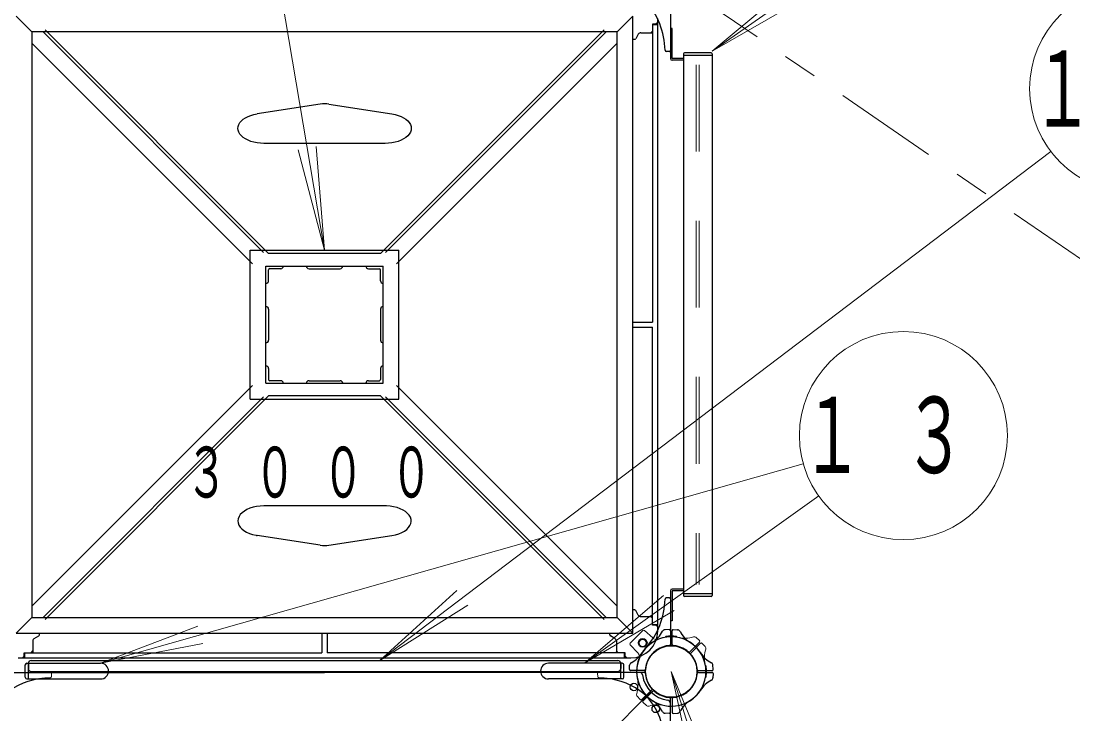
# Model space of a CAD drawing. Units: millimetres on the paper. Extents: x -385 to 0, y -594 to 267.
# Drawn here: x -236.21 to -205.87, y 182.77 to 202.75 of the extents above; entities that cross this region are included whole.
import ezdxf

# ---------------------------------------------------------------- set-up
doc = ezdxf.new("R2010")
doc.units = ezdxf.units.MM
for name, pattern in [('USER1', [4.5, 2.5, -2]), ('USER2', [6, 3, -1, 1, -1]), ('USER3', [8, 3, -1, 1, -1, 1, -1])]:
    doc.linetypes.add(name, pattern=pattern)
doc.layers.add('LY_1', color=7, linetype='Continuous', lineweight=25)
doc.styles.add('ＭＳ ゴシック', font='')
doc.styles.get('ＭＳ ゴシック').set_extended_font_data('MS Gothic')

msp = doc.modelspace()

# ---------------------------------------------------------------- linework, layer by layer
at = {"layer": 'LY_1', "lineweight": 13}
for p, q in [((-229.948, 210.817), (-227.454, 196.143)), ((-206.888, 208.459), (-216.271, 201.883)), ((-216.271, 201.883), (-213.974, 203.812)), ((-216.271, 201.883), (-213.674, 203.384)), ((-227.454, 196.143), (-228.213, 199.045)), ((-227.454, 196.143), (-227.697, 199.133)), ((-206.509, 198.991), (-225.859, 184.315)), ((-213.647, 189.985), (-233.913, 184.238)), ((-213.202, 189.06), (-219.954, 184.238)), ((-225.859, 184.315), (-223.636, 186.33)), ((-219.954, 184.238), (-217.674, 186.188)), ((-225.859, 184.315), (-223.32, 185.913)), ((-219.954, 184.238), (-217.37, 185.762)), ((-233.913, 184.238), (-231.109, 185.305)), ((-218.273, 185.185), (-218.64, 184.818)), ((-218.226, 185.185), (-217.99, 184.965)), ((-233.913, 184.238), (-230.966, 184.802)), ((-216.92, 184.569), (-216.642, 184.847)), ((-216.884, 184.534), (-216.607, 184.812)), ((-216.643, 184.895), (-216.732, 184.978)), ((-216.559, 184.811), (-216.476, 184.722)), ((-218.641, 184.771), (-218.42, 184.535)), ((-217.454, 183.999), (-216.813, 181.068)), ((-217.454, 183.999), (-216.314, 181.224)), ((-210.087, 160.401), (-217.454, 183.999)), ((-218.35, 183.188), (-218.44, 183.284)), ((-218.025, 183.465), (-218.302, 183.187)), ((-217.989, 183.429), (-218.267, 183.152)), ((-218.266, 183.104), (-218.17, 183.014))]:
    msp.add_line(p, q, dxfattribs=at)
at = {"layer": 'LY_1', "linetype": 'USER2', "lineweight": 13}
msp.add_line((-217.454, 204), (-42.073, 83.581), dxfattribs=at)
at = {"layer": 'LY_1'}
for p, q in [((-217.479, 203.218), (-217.479, 201.675)), ((-235.894, 202.439), (-236.348, 202.893)), ((-219.014, 202.439), (-218.561, 202.893)), ((-218.561, 185.106), (-218.561, 202.893)), ((-217.846, 202.716), (-217.896, 202.666)), ((-217.846, 185.166), (-217.846, 202.832)), ((-219.014, 202.439), (-235.894, 202.439)), ((-235.894, 202.439), (-235.894, 185.559)), ((-229.211, 196.076), (-235.574, 202.439)), ((-229.068, 196.051), (-235.515, 202.498)), ((-225.841, 196.051), (-219.394, 202.498)), ((-225.698, 196.076), (-219.335, 202.439)), ((-219.014, 185.559), (-219.014, 202.439)), ((-218.332, 202.416), (-217.996, 202.416)), ((-217.996, 202.466), (-218.046, 202.416)), ((-217.979, 202.666), (-217.996, 202.649)), ((-217.846, 202.666), (-217.996, 202.666)), ((-217.996, 202.666), (-217.996, 194.074)), ((-217.846, 202.649), (-217.996, 202.649)), ((-217.846, 202.649), (-217.863, 202.666)), ((-217.426, 202.541), (-217.479, 202.541)), ((-217.426, 201.678), (-217.426, 202.541)), ((-229.531, 195.756), (-235.894, 202.119)), ((-225.378, 195.756), (-219.014, 202.119)), ((-218.509, 202.226), (-218.561, 202.226)), ((-218.405, 202.374), (-218.481, 202.243)), ((-217.515, 201.876), (-217.602, 201.88)), ((-217.104, 201.808), (-217.104, 186.191)), ((-216.304, 201.841), (-217.071, 201.841)), ((-216.271, 201.808), (-216.271, 186.191)), ((-217.104, 201.625), (-217.429, 201.625)), ((-217.104, 201.678), (-217.426, 201.678)), ((-216.271, 201.758), (-217.104, 201.758)), ((-227.582, 200.358), (-229.398, 200.078)), ((-227.327, 200.358), (-225.511, 200.078)), ((-225.704, 199.227), (-229.204, 199.227)), ((-229.598, 196.143), (-225.311, 196.143)), ((-229.598, 191.856), (-229.598, 196.143)), ((-225.841, 196.051), (-229.068, 196.051)), ((-225.311, 191.856), (-225.311, 196.143)), ((-229.144, 195.689), (-225.764, 195.689)), ((-229.144, 192.309), (-229.144, 195.689)), ((-229.069, 195.264), (-229.069, 195.581)), ((-228.719, 195.614), (-229.036, 195.614)), ((-227.903, 195.614), (-227.006, 195.614)), ((-226.189, 195.614), (-225.873, 195.614)), ((-225.839, 195.264), (-225.839, 195.581)), ((-225.764, 192.309), (-225.764, 195.689)), ((-229.069, 194.448), (-229.069, 193.551)), ((-225.839, 194.448), (-225.839, 193.551)), ((-218.561, 194.074), (-217.996, 194.074)), ((-218.561, 193.924), (-217.996, 193.924)), ((-217.996, 185.333), (-217.996, 193.924)), ((-229.069, 192.734), (-229.069, 192.418)), ((-225.839, 192.734), (-225.839, 192.418)), ((-228.719, 192.384), (-229.036, 192.384)), ((-227.903, 192.384), (-227.006, 192.384)), ((-226.189, 192.384), (-225.873, 192.384)), ((-229.531, 192.243), (-235.894, 185.88)), ((-229.144, 192.309), (-225.764, 192.309)), ((-225.378, 192.243), (-219.014, 185.88)), ((-229.211, 191.922), (-235.574, 185.559)), ((-229.068, 191.947), (-235.515, 185.5)), ((-229.598, 191.856), (-225.311, 191.856)), ((-225.841, 191.947), (-229.068, 191.947)), ((-225.841, 191.947), (-219.394, 185.5)), ((-225.698, 191.922), (-219.335, 185.559)), ((-225.704, 188.772), (-229.204, 188.772)), ((-227.582, 187.64), (-229.398, 187.92)), ((-227.327, 187.64), (-225.511, 187.92)), ((-217.479, 186.325), (-217.479, 184.78)), ((-217.104, 186.375), (-217.429, 186.375)), ((-217.426, 186.321), (-217.426, 185.458)), ((-217.104, 186.321), (-217.426, 186.321)), ((-217.515, 186.124), (-217.602, 186.119)), ((-216.271, 186.241), (-217.104, 186.241)), ((-216.304, 186.158), (-217.071, 186.158)), ((-218.509, 185.773), (-218.561, 185.773)), ((-218.405, 185.624), (-218.481, 185.756)), ((-235.894, 185.559), (-236.348, 185.106)), ((-235.894, 185.559), (-219.014, 185.559)), ((-219.014, 185.559), (-218.561, 185.106)), ((-218.332, 185.583), (-217.996, 185.583)), ((-217.996, 185.533), (-218.046, 185.583)), ((-217.426, 185.458), (-217.479, 185.458)), ((-236.348, 185.106), (-218.561, 185.106)), ((-235.681, 185.054), (-235.681, 185.106)), ((-227.529, 185.106), (-227.529, 184.541)), ((-227.379, 185.106), (-227.379, 184.541)), ((-219.228, 185.054), (-219.228, 185.106)), ((-217.846, 185.349), (-217.996, 185.349)), ((-217.979, 185.333), (-217.996, 185.349)), ((-217.846, 185.333), (-217.996, 185.333)), ((-217.846, 185.283), (-217.896, 185.333)), ((-217.846, 185.349), (-217.863, 185.333)), ((-217.514, 185.206), (-217.635, 185.202)), ((-217.429, 184.78), (-217.429, 185.173)), ((-217.395, 185.207), (-217.274, 185.203)), ((-217.395, 185.206), (-217.264, 185.202)), ((-235.871, 184.877), (-235.871, 184.541)), ((-235.829, 184.949), (-235.698, 185.025)), ((-219.079, 184.949), (-219.211, 185.025)), ((-219.038, 184.877), (-219.038, 184.541)), ((-217.621, 184.985), (-217.621, 184.988)), ((-217.288, 184.985), (-217.288, 184.988)), ((-236.121, 184.524), (-236.104, 184.541)), ((-236.121, 184.391), (-236.121, 184.541)), ((-236.121, 184.541), (-227.529, 184.541)), ((-236.104, 184.391), (-236.104, 184.541)), ((-235.921, 184.541), (-235.871, 184.591)), ((-218.788, 184.541), (-227.379, 184.541)), ((-218.988, 184.541), (-219.038, 184.591)), ((-218.788, 184.524), (-218.804, 184.541)), ((-218.804, 184.391), (-218.804, 184.541)), ((-218.788, 184.391), (-218.788, 184.541)), ((-236.288, 184.391), (-218.621, 184.391)), ((-236.171, 184.391), (-236.121, 184.441)), ((-236.104, 184.391), (-236.121, 184.408)), ((-236.088, 183.835), (-236.088, 184.188)), ((-236.038, 184.238), (-235.996, 184.238)), ((-235.997, 184.232), (-235.997, 184.082)), ((-235.996, 183.785), (-235.996, 184.238)), ((-235.996, 184.238), (-233.913, 184.238)), ((-235.913, 184.315), (-218.997, 184.315)), ((-218.913, 184.238), (-220.996, 184.238)), ((-218.871, 184.238), (-218.913, 184.238)), ((-218.913, 183.785), (-218.913, 184.238)), ((-218.913, 184.232), (-218.913, 184.082)), ((-218.821, 183.835), (-218.821, 184.188)), ((-218.804, 184.391), (-218.788, 184.408)), ((-218.738, 184.391), (-218.788, 184.441)), ((-218.662, 184.058), (-218.657, 184.18)), ((-216.247, 184.058), (-216.252, 184.189)), ((-236.673, 183.974), (-227.454, 183.974)), ((-235.913, 183.999), (-218.997, 183.999)), ((-218.236, 183.974), (-227.454, 183.974)), ((-218.236, 184.024), (-218.628, 184.024)), ((-216.673, 184.024), (-216.281, 184.024)), ((-216.673, 183.974), (-216.281, 183.974)), ((-216.468, 184.166), (-216.466, 184.166)), ((-216.468, 184.166), (-216.466, 184.166)), ((-216.247, 183.939), (-216.252, 183.818)), ((-236.038, 183.785), (-235.996, 183.785)), ((-235.996, 183.785), (-233.913, 183.785)), ((-218.913, 183.785), (-220.996, 183.785)), ((-218.871, 183.785), (-218.913, 183.785)), ((-216.468, 183.833), (-216.466, 183.833)), ((-216.468, 183.833), (-216.466, 183.833)), ((-217.479, 173.999), (-217.479, 183.218)), ((-217.429, 183.218), (-217.429, 182.825)), ((-217.514, 182.792), (-217.635, 182.797)), ((-217.395, 182.792), (-217.264, 182.797)), ((-217.395, 182.792), (-217.274, 182.796))]:
    msp.add_line(p, q, dxfattribs=at)
at = {"layer": 'LY_1', "linetype": 'USER1', "lineweight": 13}
for p, q in [((-216.738, 201.491), (-216.738, 186.508)), ((-216.654, 201.491), (-216.654, 186.508)), ((-236.088, 183.974), (-235.364, 183.974)), ((-235.33, 183.939), (-235.335, 183.852)), ((-219.579, 183.939), (-219.574, 183.852)), ((-218.821, 183.974), (-219.545, 183.974))]:
    msp.add_line(p, q, dxfattribs=at)
at = {"layer": 'LY_1', "linetype": 'USER3', "lineweight": 13}
msp.add_line((-236.865, 164.588), (-218.044, 183.41), dxfattribs=at)
at = {"layer": 'LY_1'}
for points in [[(-229.204, 199.227), (-229.302, 199.231), (-229.399, 199.242), (-229.492, 199.26), (-229.58, 199.285), (-229.661, 199.316), (-229.735, 199.354), (-229.8, 199.396), (-229.854, 199.443), (-229.897, 199.494), (-229.929, 199.548), (-229.948, 199.603), (-229.954, 199.66), (-229.948, 199.717), (-229.929, 199.772), (-229.897, 199.826), (-229.854, 199.877), (-229.799, 199.924), (-229.735, 199.966), (-229.661, 200.004), (-229.579, 200.035), (-229.491, 200.06), (-229.398, 200.078)], [(-225.511, 200.078), (-225.418, 200.06), (-225.33, 200.035), (-225.248, 200.004), (-225.174, 199.966), (-225.11, 199.924), (-225.055, 199.877), (-225.012, 199.826), (-224.98, 199.772), (-224.961, 199.717), (-224.954, 199.66), (-224.961, 199.603), (-224.98, 199.548), (-225.012, 199.494), (-225.055, 199.443), (-225.109, 199.396), (-225.174, 199.354), (-225.248, 199.316), (-225.329, 199.285), (-225.417, 199.26), (-225.51, 199.242), (-225.607, 199.231), (-225.704, 199.227)], [(-229.204, 188.772), (-229.31, 188.767), (-229.414, 188.754), (-229.514, 188.733), (-229.607, 188.704), (-229.693, 188.667), (-229.768, 188.624), (-229.833, 188.575), (-229.884, 188.522), (-229.922, 188.465), (-229.946, 188.405), (-229.954, 188.344), (-229.948, 188.282), (-229.927, 188.222), (-229.891, 188.165), (-229.842, 188.11), (-229.779, 188.061), (-229.705, 188.016), (-229.621, 187.979), (-229.529, 187.948), (-229.43, 187.926), (-229.414, 187.923), (-229.398, 187.92)], [(-225.511, 187.92), (-225.41, 187.94), (-225.316, 187.968), (-225.229, 188.004), (-225.152, 188.046), (-225.086, 188.094), (-225.032, 188.147), (-224.992, 188.204), (-224.966, 188.263), (-224.955, 188.324), (-224.959, 188.385), (-224.978, 188.446), (-225.011, 188.504), (-225.059, 188.559), (-225.119, 188.609), (-225.191, 188.654), (-225.274, 188.693), (-225.365, 188.725), (-225.463, 188.749), (-225.565, 188.764), (-225.671, 188.771), (-225.688, 188.772), (-225.704, 188.772)]]:
    msp.add_lwpolyline(points, dxfattribs=at)
at = {"layer": 'LY_1', "lineweight": 13}
for centre, radius in [((-204.119, 200.804), 3), ((-210.76, 190.803), 3), ((-218.279, 184.824), 0.1)]:
    msp.add_circle(centre, radius, dxfattribs=at)
at = {"layer": 'LY_1'}
for centre, radius in [((-218.279, 184.824), 0.125), ((-217.454, 183.999), 0.743), ((-217.454, 183.999), 0.743), ((-218.532, 183.552), 0.108), ((-217.901, 182.921), 0.108)]:
    msp.add_circle(centre, radius, dxfattribs=at)
for centre, radius, start, end in [((-219.8, 201.872), 2.167, 1.0841, 42.2172), ((-218.332, 202.333), 0.0833, 90, 150), ((-218.509, 202.259), 0.0333, 270, 330), ((-217.6, 201.913), 0.0333, 181.0841, 267), ((-217.513, 201.909), 0.0333, 267, 0), ((-217.071, 201.808), 0.0333, 90, 180), ((-216.304, 201.808), 0.0333, 0, 90), ((-217.429, 201.675), 0.05, 180, 270), ((-227.454, 199.535), 0.833, 81.2291, 98.7709), ((-229.036, 195.581), 0.0333, 90, 180), ((-228.719, 195.689), 0.075, 270, 0), ((-227.903, 195.689), 0.075, 180, 270), ((-227.006, 195.689), 0.075, 270, 0), ((-226.189, 195.689), 0.075, 180, 270), ((-225.873, 195.581), 0.0333, 0, 90), ((-229.144, 195.264), 0.075, 270, 0), ((-225.764, 195.264), 0.075, 180, 270), ((-229.144, 194.448), 0.075, 0, 90), ((-225.764, 194.448), 0.075, 90, 180), ((-229.144, 193.551), 0.075, 270, 0), ((-225.764, 193.551), 0.075, 180, 270), ((-229.144, 192.734), 0.075, 0, 90), ((-225.764, 192.734), 0.075, 90, 180), ((-229.036, 192.418), 0.0333, 180, 270), ((-228.719, 192.309), 0.075, 0, 90), ((-227.903, 192.309), 0.075, 90, 180), ((-227.006, 192.309), 0.075, 0, 90), ((-226.189, 192.309), 0.075, 90, 180), ((-225.873, 192.418), 0.0333, 270, 0), ((-227.454, 188.464), 0.833, 261.2291, 278.7709), ((-217.429, 186.325), 0.05, 90, 180), ((-219.8, 186.127), 2.167, 317.7828, 358.9158), ((-217.6, 186.086), 0.0333, 93, 178.9159), ((-217.513, 186.09), 0.0333, 0, 93), ((-217.071, 186.191), 0.0333, 180, 270), ((-216.304, 186.191), 0.0333, 270, 0), ((-218.509, 185.739), 0.0333, 30, 90), ((-218.332, 185.666), 0.0833, 210, 270), ((-218.621, 185.166), 0.775, 270, 0), ((-218.446, 185.542), 0.833, 302.7272, 332.5412), ((-217.632, 185.119), 0.0833, 92, 152.5412), ((-217.513, 185.173), 0.0333, 0, 92), ((-217.396, 185.173), 0.0333, 88, 180), ((-217.396, 185.173), 0.0333, 88, 180), ((-217.277, 185.119), 0.0833, 27.4588, 88), ((-217.277, 185.119), 0.0833, 27.4588, 88), ((-216.463, 185.542), 0.833, 207.4588, 237.2728), ((-216.463, 185.542), 0.833, 207.4588, 237.2728), ((-235.788, 184.877), 0.0833, 120, 180), ((-235.714, 185.054), 0.0333, 300, 0), ((-219.194, 185.054), 0.0333, 180, 240), ((-219.121, 184.877), 0.0833, 0, 60), ((-217.454, 183.999), 1, 122.7272, 180), ((-217.454, 183.999), 1, 90, 147.2728), ((-217.604, 184.988), 0.0167, 98.6269, 180), ((-217.454, 183.999), 1.017, 90, 98.6269), ((-217.513, 184.781), 0.0333, 274.2707, 0), ((-217.513, 184.78), 0.0333, 274.2707, 0), ((-217.454, 183.999), 1.017, 81.3731, 90), ((-217.454, 183.999), 1, 32.7272, 90), ((-217.396, 184.781), 0.0333, 180, 265.7293), ((-217.396, 184.78), 0.0333, 180, 265.7293), ((-217.304, 184.988), 0.0167, 0, 81.3731), ((-217.454, 184), 1, 0, 57.2728), ((-217.454, 183.999), 1, 0, 57.2728), ((-218.997, 184.99), 0.833, 297.4588, 327.2728), ((-217.454, 184), 1, 137.7828, 180), ((-217.454, 184), 0.75, 94.2707, 180), ((-217.454, 183.999), 0.75, 94.2707, 180), ((-217.454, 183.999), 0.75, 90, 175.7293), ((-217.454, 183.999), 0.75, 4.2707, 90), ((-217.454, 184), 0.75, 0, 85.7293), ((-217.454, 183.999), 0.75, 0, 85.7293), ((-215.912, 184.99), 0.833, 212.7272, 242.5412), ((-236.038, 184.188), 0.05, 90, 180), ((-235.913, 184.232), 0.0833, 90, 180), ((-233.913, 184.011), 0.227, 270, 90), ((-220.996, 184.011), 0.227, 90, 270), ((-218.997, 184.232), 0.0833, 0, 90), ((-218.871, 184.188), 0.05, 0, 90), ((-218.574, 184.177), 0.0833, 117.4588, 178), ((-216.335, 184.177), 0.0833, 2, 62.5412), ((-235.913, 184.082), 0.0833, 180, 270), ((-218.997, 184.082), 0.0833, 270, 0), ((-218.628, 184.057), 0.0333, 178, 270), ((-217.454, 184), 1, 180, 237.2728), ((-217.454, 183.999), 1, 180, 222.2172), ((-218.365, 183.891), 0.0833, 6.7872, 90), ((-217.454, 183.999), 0.833, 186.7872, 263.2128), ((-218.236, 184.057), 0.0333, 270, 355.7293), ((-218.236, 183.941), 0.0333, 4.2707, 90), ((-217.454, 184), 0.75, 180, 265.7293), ((-217.454, 183.999), 0.75, 180, 265.7293), ((-217.454, 183.999), 0.75, 184.2707, 270), ((-217.454, 183.999), 0.75, 270, 355.7293), ((-217.454, 184), 0.75, 274.2707, 0), ((-217.454, 183.999), 0.75, 274.2707, 0), ((-217.454, 184), 1, 302.7272, 0), ((-217.454, 183.999), 1, 302.7272, 0), ((-216.673, 184.057), 0.0333, 184.2707, 270), ((-216.673, 183.941), 0.0333, 90, 175.7293), ((-216.466, 184.15), 0.0167, 8.6269, 90), ((-216.466, 184.149), 0.0167, 8.6269, 90), ((-217.454, 184), 1.017, 0, 8.6269), ((-217.454, 183.999), 1.017, 0, 8.6269), ((-217.454, 184), 1.017, 351.3731, 0), ((-217.454, 183.999), 1.017, 351.3731, 0), ((-216.281, 184.057), 0.0333, 270, 2), ((-216.281, 183.941), 0.0333, 358, 90), ((-235.327, 181.654), 2.167, 100.3996, 132.2172), ((-236.038, 183.835), 0.05, 180, 270), ((-219.582, 181.654), 2.167, 47.7828, 79.6004), ((-218.871, 183.835), 0.05, 270, 0), ((-215.912, 183.008), 0.833, 117.4588, 147.2728), ((-216.466, 183.85), 0.0167, 270, 351.3731), ((-216.466, 183.849), 0.0167, 270, 351.3731), ((-216.335, 183.821), 0.0833, 297.4588, 358), ((-219.8, 181.871), 2.167, 1.0841, 42.2172), ((-217.454, 183.999), 1, 270, 327.2728), ((-217.454, 183.999), 1, 227.7828, 270), ((-218.446, 182.457), 0.833, 27.4588, 57.2728), ((-217.563, 183.089), 0.0833, 0, 83.2128), ((-217.513, 183.218), 0.0333, 0, 85.7293), ((-217.513, 183.218), 0.0333, 0, 85.7293), ((-217.396, 183.218), 0.0333, 94.2707, 180), ((-217.396, 183.218), 0.0333, 94.2707, 180), ((-216.463, 182.457), 0.833, 122.7272, 152.5412), ((-216.463, 182.457), 0.833, 122.7272, 152.5412), ((-217.632, 182.88), 0.0833, 207.4588, 268), ((-217.513, 182.826), 0.0333, 268, 0), ((-217.396, 182.826), 0.0333, 180, 272), ((-217.396, 182.825), 0.0333, 180, 272), ((-217.277, 182.88), 0.0833, 272, 332.5412), ((-217.277, 182.88), 0.0833, 272, 332.5412)]:
    msp.add_arc(centre, radius, start, end, dxfattribs=at)
at = {"layer": 'LY_1', "lineweight": 13}
for centre, radius, start, end in [((-218.249, 185.161), 0.0333, 47, 135), ((-218.616, 184.794), 0.0333, 135, 223), ((-217.877, 185.087), 0.167, 227, 291.2094), ((-217.454, 183.999), 1, 77.7272, 111.8676), ((-217.065, 185.791), 0.833, 257.7272, 287.5412), ((-216.789, 184.917), 0.0833, 47, 107.5412), ((-216.666, 184.871), 0.0333, 315, 47), ((-216.583, 184.788), 0.0333, 43, 135), ((-218.542, 184.421), 0.167, 338.7906, 43), ((-217.454, 183.999), 0.75, 135, 220.7293), ((-217.454, 183.999), 0.75, 49.2707, 135), ((-216.943, 184.593), 0.0333, 229.2707, 315), ((-217.454, 183.999), 0.75, 315, 40.7293), ((-216.861, 184.51), 0.0333, 135, 220.7293), ((-215.663, 184.389), 0.833, 162.4588, 192.2728), ((-216.537, 184.665), 0.0833, 342.4588, 43), ((-217.454, 183.999), 1, 158.1324, 192.2728), ((-217.454, 183.999), 1, 315, 12.2728), ((-219.246, 183.61), 0.833, 342.4588, 12.2728), ((-218.372, 183.333), 0.0833, 162.4588, 223), ((-218.048, 183.488), 0.0333, 315, 40.7293), ((-217.966, 183.406), 0.0333, 49.2707, 135), ((-217.454, 183.999), 0.75, 229.2707, 315), ((-217.454, 183.999), 1, 257.7272, 315), ((-218.326, 183.211), 0.0333, 223, 315), ((-218.243, 183.128), 0.0333, 135, 227), ((-218.12, 183.082), 0.0833, 227, 287.5412), ((-217.844, 182.208), 0.833, 77.7272, 107.5412)]:
    msp.add_arc(centre, radius, start, end, dxfattribs=at)
at = {"layer": 'LY_1', "linetype": 'USER1', "lineweight": 13}
for centre, radius, start, end in [((-235.364, 183.941), 0.0333, 357, 90), ((-219.545, 183.941), 0.0333, 90, 183), ((-235.327, 181.654), 2.167, 91.0841, 100.3996), ((-235.368, 183.853), 0.0333, 271.0842, 357), ((-219.541, 183.853), 0.0333, 183, 268.9158), ((-219.582, 181.654), 2.167, 79.6004, 88.9159)]:
    msp.add_arc(centre, radius, start, end, dxfattribs=at)

# ---------------------------------------------------------------- texts
at = {"layer": 'LY_1', "style": 'ＭＳ ゴシック'}
for s, insert, char_height, attachment_point in [('\\T1.64;\\W0.6;１２', (-204.119, 200.804), 2.199, 5), ('\\T1.64;\\W0.6;１３', (-210.76, 190.803), 2.199, 5), ('\\T1.64;\\W0.6;３０００', (-231.454, 189.736), 1.466, 4)]:
    msp.add_mtext(s, dxfattribs=dict(at, insert=insert, char_height=char_height, attachment_point=attachment_point))

doc.saveas('drawing.dxf')
